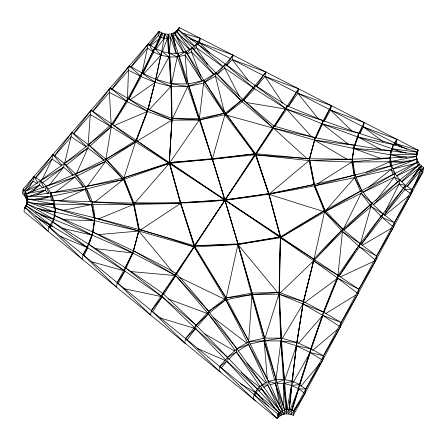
<?xml version="1.0" encoding="UTF-8"?>
<svg xmlns="http://www.w3.org/2000/svg" width="446" height="446" viewBox="0 0 446 446"><rect width="100%" height="100%" fill="white"/><g stroke="black" fill="none" stroke-linecap="round" stroke-linejoin="round"><path stroke-width="0.67" d="M52.723 222.621C59.781 205.249 50.632 184.677 33.824 176.688L24.274 190.609M155.821 49.383L164.189 38.239L161.853 33.01C146.684 64.14 131.236 95.266 111.818 124.021L111.288 126.781L88.531 144.76L64.335 163.498L25.288 191.373L24.463 195.688L23.142 189.087C26.732 192.142 28.544 197.087 27.54 201.726C26.715 205.221 23.844 207.752 24.034 211.566L277.105 418.499C279.347 415.806 282.708 414.156 286.181 413.832L286.995 409.567C281.8 352.429 277.501 295.074 280.45 237.679L280.595 236.915L268.949 193.692L255.58 153.703L225.408 112.983L203.872 80.352L174.369 32.502C169.636 35.267 163.359 34.66 159.105 31.259L23.142 189.087L22.3 193.492C25.533 196.14 27.513 200.41 26.883 204.602M265.192 337.477L279.352 292.42L280.595 236.915L268.838 194.278L255.58 153.703L212.391 158.637L169.441 162.567L123.72 177.831L85.56 186.618L50.905 192.778L27.557 196.368L26.754 200.583L26.632 193.609L46.111 186.227L105.501 161.536L105.953 159.177L136.075 140.25L147.972 109.136L155.738 79.282L161.675 51.307L154.517 48.062L148.423 43.658L130.879 67.045M127.472 98.588L128.481 70.234L129.323 65.83L141.889 72.921L170.907 86.474L187.721 86.569L199.245 119.991C231.558 215.474 257.559 312.914 284.576 409.98L283.767 414.245L268.525 381.319L249.052 341.508L226.094 297.917L194.467 245.774L180.585 203.437L169.274 163.426L171.771 120.169L171.426 83.759L168.203 34.286L170.729 37.943L176.242 53.799M172.184 35.764C173.628 32.184 177.603 30.936 179.236 27.501L418.041 150.157L416.737 154.249L416.458 159.177M148.022 109.515L155.738 79.282L171.426 83.759L172.089 118.497L169.274 163.426L133.649 204.43L98.17 219.07M92.673 111.389L110.223 88.001L127.974 98.521L147.972 109.136L172.089 118.497L169.274 163.426L280.595 236.915C324.688 208.84 371.345 185.235 418.025 161.837L416.993 159.021L416.636 156.468L390.434 157.923L309.758 160.543L351.799 162.049L354.247 175.652M248.717 341.09L252.035 293.067C227.399 205.968 200.717 119.467 171.526 33.779L170.729 37.943L169.307 53.163M416.274 161.887L416.185 163.242L392.842 168.984M26.821 204.669L26.877 203.805C77.448 225.185 128.348 246.159 176.12 273.409C215.351 316.052 248.143 363.936 280.763 411.675L281.638 415.031L282.452 410.755L267.795 385.16L268.525 381.319L248.5 344.407L249.052 341.508L225.743 299.768L194.244 246.922C139.832 227.806 83.58 215.005 27.54 201.726L27.033 203.242L27.557 196.368L50.186 196.535L51.792 200.31M88.146 144.677L90.282 114.577L91.123 110.173L358.913 289.276L358.071 293.68L341.201 322.547L340.365 326.957L323.495 355.824L322.653 360.229L305.783 389.102L304.941 393.506L294.126 411.006L290.892 414.401L286.181 413.832L289.32 409.584L296.356 345.711L303.425 301.552L313.956 259.226C345.388 223.558 382.763 194.021 419.53 164.139L423.7 167.545L422.858 171.95L293.284 415.41L290.892 414.401L291.717 410.064C305.538 364.638 319.375 319.096 338.213 275.444C363.345 237.055 392.497 201.575 421.47 166.074L420.645 170.4L415.248 183.802M288.506 106.538L297.8 93.236L331.417 105.663L323.177 120.643L315.233 137.675L309.44 158.754L314.597 184.41L324.9 210.228L313.655 260.81L302.973 303.927L296.975 342.478L291.533 385.428L289.32 409.584L288.506 413.877L291.717 410.064L298.664 388.806L299.456 384.647L310.115 352.524L310.834 348.755L322.793 315.372L323.422 312.072L337.694 278.17L338.213 275.444L313.655 260.81L280.45 237.679L237.908 244.497L194.244 246.922L138.834 231.039L94.87 217.904L91.614 204.58L92.116 201.971C86.072 181.433 69.476 166.91 52.923 154.517L35.373 177.904M338.023 274.825L342.701 229.099L324.9 210.228L314.318 185.882L314.597 184.41L355.1 174.955L416.993 159.021L416.347 162.4M390.066 158.269C390.49 151.45 392.575 144.655 396.973 139.336L363.356 126.904L364.198 122.499L330.575 110.073L324.136 121.262M288.947 409.729L291.533 385.428L299.456 384.647L305.783 389.102L298.664 388.806L291.533 385.428L284.336 383.577M390.378 165.577L389.709 161.725L391.181 150.843L354.386 145.245L314.748 140.222L273.521 128.203L225.074 114.728L199.245 119.991L171.771 120.169L147.531 111.444L127.361 101.738L109.381 92.406L110.223 88.001L127.361 101.738L113.078 123.999M50.169 227.984C53.102 221.991 54.858 215.078 55.382 208.315L53.397 204.09L54.1 200.399C111.004 202.306 168.148 206.074 224.935 200.182C268.581 195.27 311.659 186.64 354.598 177.592L355.1 174.955L352.34 159.222L354.386 145.245L358.785 133.259L364.198 122.499L359.599 133.41M54.261 215.736L54.668 212.062L27.54 201.726L27.217 203.421M199.384 118.764L203.872 80.352L216.003 72.977L225.336 64.252L233.08 55.153L189.907 38.869M292.013 381.458L296.356 345.711L280.802 340.995L265.465 340.828M275.873 380.087L281.348 338.135L279.023 294.131L280.45 237.679L324.9 210.228M88.843 244.609C94.435 231.179 96.448 216.048 92.116 201.971L133.649 204.43L180.585 203.437L193.899 245.807M390.3 157.371L391.181 150.843L416.737 154.249L416.374 156.836M175.088 275.288L132.93 253.033L92.222 235.159L53.854 219.41L48.893 226.797L82.22 259.143L83.062 254.738L88.431 244.04L92.824 232.015L94.87 217.904M352.29 158.659L354.386 145.245L315.233 137.675L273.521 128.203L194.467 245.774L194.244 246.922L176.443 274.463M92.757 231.53L94.351 220.642L55.382 208.315M352.318 158.687L354.386 145.245M296.908 342.227L302.973 303.927L279.023 294.131L251.739 294.611L226.094 297.917L208.834 311.308L196.184 325.184L185.569 338.553L184.728 342.963L185.809 343.431M105.819 159.64L111.288 126.781L91.123 110.173L73.177 134.09M286.962 409.69L291.533 385.428M25.461 208.204L25.957 205.6C72.224 233.843 118.647 261.953 162.779 293.49C203.789 331.055 241.559 371.919 279.252 412.756L279.943 415.984L280.763 411.675C284.721 409.121 289.933 408.882 294.126 411.006L293.284 415.41M26.392 206.375L26.877 203.805L53.314 219.097M27.033 203.242L27.836 199.033L54.1 200.399L91.614 204.58L133.649 204.43L139.163 229.316L133.583 250.591M32.714 191.418L39.61 184.973L40.402 180.831L63.622 167.239L64.335 163.498L87.912 148.022L88.531 144.76L111.818 124.021L135.746 141.951L169.274 163.426L255.368 154.807L309.44 158.754L352.34 159.222L354.375 175.757M47.778 193.335L45.364 190.141L46.111 186.227L74.883 177.062L75.491 173.879L105.953 159.177L135.746 141.951L147.531 111.444L147.972 109.136L171.771 120.169L187.721 86.569L188.218 83.987L203.872 80.352L225.074 114.728L254.967 154.271M38.278 199.986L50.186 196.535L50.905 192.778L85.03 189.383L123.397 179.521L169.274 163.426L199.245 119.991L199.529 118.524L225.408 112.983L242.657 99.352L255.279 85.392L265.861 71.99L232.243 59.563L227.165 65.177M54.473 155.732L72.023 132.345L88.531 144.76L105.953 159.177L123.72 177.831L123.397 179.521L85.56 186.618L85.03 189.383L90.298 201.542M54.602 215.507L92.222 235.159L88.431 244.04L87.717 247.759L84.054 255.346M127.361 101.738L127.974 98.521L147.531 111.444L114.583 125.387M128.894 98.945L141.181 76.623L141.889 72.921L155.147 82.404L170.907 86.474L171.721 118.145M123.81 178.266L136.075 140.25L169.274 163.426L123.72 177.831L133.649 204.43L138.578 229.707M183.267 33.333L200.304 38.317C195.928 47.951 185.229 51.039 177.346 56.971L168.95 56.965L160.939 55.17L154.517 48.062L153.731 52.171L142.753 73.568M150.146 45.085L158.263 35.663L159.105 31.259L160.649 36.098M155.487 48.603L161.034 37.308L161.853 33.01L155.124 48.887M155.738 79.282L148.039 109.51M161.591 51.786L164.992 34.024L167.406 38.456L168.638 53.264M143.378 74.237L160.939 55.17L161.675 51.307L169.653 53.269L177.346 56.971L186.684 83.608M161.034 37.308L164.189 38.239L164.992 34.024M162.232 51.831L167.406 38.456L168.203 34.286L168.822 53.08M37.208 208.249L94.351 220.642L138.834 231.039L133.393 250.613L125.454 267.706L124.824 271.034L118.073 283.873M201.759 80.208L185.848 51.452L178.043 53.325L169.653 53.269L168.95 56.965L170.69 83.196M175.206 45.481L173.566 36.7L174.369 32.502L183.791 52.338M125.9 268.631L132.93 253.033L139.163 229.316L133.928 202.969L123.72 177.831M175.613 35.273L176.426 31.019L216.003 72.977L242.189 101.811L272.997 127.762M177.33 32.853L177.987 29.397C213.389 56.386 250.501 81.027 285.602 108.406M178.679 30.439L179.236 27.501L178.406 29.988M254.973 154.249L225.408 112.983L199.245 119.991L188.218 83.987L171.426 83.759L170.907 86.474L148.931 109.95M314.196 185.207L309.44 158.754L255.58 153.703L212.268 159.294L199.529 118.524L172.089 118.497L171.771 120.169L137.251 141.042M185.848 51.452L185.14 55.17L187.365 82.175M214.136 74.594L192.154 47.945L191.412 51.836L200.722 76.21M223.117 66.644L196.987 43.491L196.201 47.616L193.804 49.729M198.013 44.901L199.462 42.727L200.304 38.317L197.84 43.898M152.493 311.977L162.154 296.763L162.779 293.49L298.636 88.826L265.019 76.4L256.718 86.279M140.507 229.935L180.585 203.437L180.714 202.763L169.441 162.567L212.268 159.294L225.408 112.983M163.448 294.745L175.702 275.606L176.12 273.409L194.244 246.922L255.58 153.703L255.368 154.807L268.838 194.278L280.272 237.01M273.091 127.801L242.657 99.352L216.003 72.977L215.401 76.132L224.271 111.511M285.485 108.456L254.638 88.748L225.336 64.252L224.628 67.982L216.784 74.906M212.268 159.294L212.391 158.637L238.03 243.873L226.027 298.469M248.534 80.787L232.243 59.563L233.08 55.153L226.39 65.311M194.244 246.922L226.094 297.917L225.743 299.768L208.834 311.308L208.343 313.873L196.184 325.184L195.532 328.613L186.885 340.092M309.563 158.871L315.233 137.675L273.928 126.062L242.657 99.352L242.189 101.811L225.074 114.728L203.348 83.084L189.026 86.279M279.893 237.305L224.935 200.182L225.018 199.741L268.949 193.692L314.597 184.41L268.838 194.278L268.949 193.692L224.935 200.182L180.714 202.763L133.928 202.969L133.649 204.43L123.397 179.521L94.792 202.077M243.432 100.506L254.638 88.748L255.279 85.392L287.263 105.97L323.177 120.643L358.785 133.259L417.205 152.153L416.436 155.983M282.686 103.188L265.019 76.4L265.861 71.99L256.511 85.955M220.636 371.936L218.897 370.905L219.739 366.495L227.566 357.38L236.932 348.727L249.052 341.508L264.651 338.068L281.348 338.135L296.975 342.478L310.834 348.755L323.495 355.824L310.115 352.524L296.356 345.711L284.738 380.271M92.824 232.015L132.93 253.033L117.231 282.675L150.558 315.021L151.4 310.617L162.779 293.49L175.702 275.606L208.343 313.873L236.932 348.727L236.308 352.017L227.566 357.38L226.841 361.188L221.545 367.666M255.881 400.87L253.066 398.841C256.835 378.437 284.158 375.114 299.456 384.647M253.066 398.841L219.739 366.495L226.841 361.188L257.409 389.118L256.617 393.288L254.839 396.065M228.642 359.437L236.308 352.017L262.281 384.708L261.523 388.689L259.07 390.991M309.44 158.754L309.089 160.566L314.056 184.616M246.292 102.491L286.65 109.198L323.177 120.643L322.525 124.06L315.785 138.065M280.038 406.819L275.461 383.348L276.185 379.563L264.132 340.811L264.651 338.068L251.739 294.611L237.908 244.497L194.467 245.774L139.163 229.316M283.745 407.393L283.678 383.409L284.409 379.585L280.802 340.995L296.975 342.478M352.34 159.222L351.799 162.049L317.53 183.841M274.647 126.575L286.65 109.198L322.525 124.06L358.785 133.259L358.066 137.045L354.838 145.636M343.721 228.447L361.188 193.23L361.712 190.492L355.1 174.955L314.318 185.882L324.376 211.32M339.512 275.556L359.515 246.805L360.128 243.583L342.701 229.099L324.588 211.861L268.838 194.278L309.089 160.566L255.368 154.807L273.928 126.062L273.521 128.203L307.567 159.177M326.734 209.414L354.598 177.592L361.712 190.492L371.819 203.359L360.413 243.706M348.56 144.426L322.525 124.06L358.066 137.045L393.394 144.638L391.727 151.211M393.143 174.408L391.047 169.424L391.761 165.706L390.434 157.923L352.446 161.982M361.583 244.14L382.272 217.481L382.975 213.785L361.188 193.23L324.588 211.861L280.45 237.679L313.956 259.226L303.464 301.936M280.506 292.704L313.655 260.81L337.694 278.17L358.913 289.276L375.783 260.403L376.625 255.998L393.495 227.131L394.331 222.721L411.201 193.854L412.55 190.503M375.839 200.622L394.309 177.179L395.022 173.427L391.761 165.706L355.836 177.196M385.338 211.387L399.142 183.969L399.884 180.072L395.022 173.427L391.047 169.424L355.925 177.296M384.324 214.944L404.834 189.595L405.62 185.469L399.884 180.072L394.309 177.179L362.994 192.354M416.252 156.819L417.205 152.153L392.597 148.808L358.066 137.045L381.012 149.639M416.151 159.016L416.636 156.468L389.709 161.725L352.491 162.043M418.041 150.157L417.2 154.561L416.374 156.496L418.041 150.157L396.132 143.74L395.072 145.262M411.201 193.854L412.043 189.45L422.858 171.95M414.752 174.458L418.716 168.404L419.53 164.139L418.025 161.837L396.946 175.473M155.871 78.948L161.675 51.307L168.95 56.965L156.68 79.578M171.621 83.196L178.043 53.325L186.757 83.246M142.034 72.815L148.423 43.658L152.85 50.755M64.531 163.582L72.023 132.345L85.638 145.786M309.44 159.255L315.233 137.675M391.61 150.737L393.394 144.638M292.058 410.565L298.664 388.806L303.899 392.725M299.913 384.848L310.115 352.524L321.611 359.587M347.239 159.361L314.748 140.222L353.767 148.501L354.169 147.28M354.771 145.452L358.785 133.259M311.174 349.43L322.793 315.372L302.973 303.927L282.508 338.14M107.018 160.56L135.746 141.951L147.972 109.136M381.213 158.603L353.767 148.501L354.196 147.353M324.036 312.272L337.694 278.17L357.586 293.312M414.351 186.038L415.025 184.36M177.04 31.75L177.987 29.397L194.177 45.592M290.028 410.119L298.664 388.806M315.684 138.043L323.177 120.643M76.333 173.834L87.912 148.022L103.996 160.376M394.297 145.128L396.973 139.336L396.132 143.74L401.918 147.386M142.514 73.763L154.517 48.062M42.381 179.186L52.082 158.921L52.923 154.517L61.838 165.12M324.047 120.911L331.417 105.663L330.575 110.073L351.816 130.918M172.435 37.196L173.566 36.7L174.141 35.563M175.284 33.294L176.426 31.019L189.539 49.233M128.816 98.856L141.889 72.921M359.827 133.666L363.356 126.904L406.969 149.31M294.126 411.006L423.7 167.545L420.645 170.4L407.092 186.852M293.223 382.439L310.115 352.524M27.869 189.851L32.982 181.093L33.824 176.688L37.681 182.213M288.361 106.287L298.636 88.826L297.8 93.236L318.399 118.926M112.961 123.955L127.974 98.521M274.552 126.536L287.263 105.97L286.65 109.198L312.016 137.206M338.815 276.442L360.128 243.583L342.266 231.379L324.588 211.861L361.712 190.492M413.431 176.477L414.423 174.96M193.642 48.497L196.987 43.491M293.234 410.922L298.92 402.459M302.934 396.488L304.941 393.506M149.561 45.18L159.105 31.259M283.767 414.245L286.995 409.567L283.678 383.409L277.518 383.365M407.053 186.456L421.47 166.074L401.935 181.745M361.472 244.051L382.975 213.785L394.331 222.721L382.272 217.481L371.223 206.487L361.188 193.23M384.218 214.81L405.62 185.469L412.043 189.45L404.834 189.595L399.142 183.969L373.759 204.435M87.076 186.601L105.501 161.536L122.544 178.662M111.779 89.217L129.323 65.83L140.691 76.171M196.184 325.184L162.154 296.763L151.4 310.617L184.728 342.963M49.422 185.051L63.622 167.239L73.005 175.423M243.276 100.439L255.279 85.392M217.392 73.757L225.336 64.252M300.844 386.208L319.598 363.869M321.343 361.79L322.653 360.229M24.435 191.011L32.982 181.093L37.403 183.68M35.529 178.138L52.082 158.921L61.699 165.851M54.629 155.966L71.182 136.749L86.234 146.896M73.729 133.794L90.282 114.577L111.288 126.781L135.746 141.951M92.829 111.623L109.381 92.406L111.115 123.654M111.929 89.451L128.481 70.234L140.122 76.088M131.029 67.279L147.581 48.062L153.731 52.171L160.939 55.17M197.244 326.645L208.343 313.873L235.109 350.383M298.558 343.186L322.793 315.372L341.201 322.547L323.422 312.072L303.425 301.552L279.352 292.42L252.035 293.067L226.094 297.917M342.701 229.099L313.655 260.81L342.266 231.379L359.515 246.805L374.88 259.65M186.545 53.726L192.154 47.945M415.928 167.339L419.53 164.139L401.406 181.767M343.743 229.98L371.819 203.359M373.609 204.285L399.884 180.072M90.51 145.664L111.288 126.781M225.074 114.728L242.657 99.352M343.715 230.136L371.223 206.487L382.975 213.785M312.64 350.394L337.845 329.087M384.898 215.334L408.569 196M209.793 312.696L225.743 299.768L247.591 342.623M150.274 45.91L159.423 38.601M204.363 82.276L216.003 72.977M368.652 187.275L391.047 169.424M66.32 165.104L87.912 148.022M56.135 191.847L74.883 177.062L83.001 186.919M416.553 162.957L418.025 161.837L417.222 166.063L396.488 176.12M304.573 302.739L337.694 278.17M42.281 183.005L63.622 167.239M27.998 193.185L39.61 184.973L42.487 187.56M130.137 99.804L155.147 82.404L141.181 76.623M237.83 351.063L248.5 344.407L266.307 382.027M325.508 313.705L355.356 295.347M362.882 192.237L395.022 173.427M362.347 245.166L391.794 228.112M204.552 82.387L215.401 76.132L241.214 100.874M36.578 195.075L45.364 190.141L26.632 193.609L25.818 197.862L25.288 191.373L39.61 184.973M263.614 387.513L267.795 385.16L279.419 410.253M187.231 54.061L191.412 51.836L213.963 74.672M76.723 176.131L105.501 161.536M340.627 276.804L375.783 260.403M60.249 200.906L85.03 189.383L51.931 196.173M366.305 172.307L389.709 161.725L410.85 160.906M48.647 188.691L74.883 177.062M270.348 384.558L275.461 383.348L284.409 379.585M392.781 168.733L416.993 159.021M30.707 195.933L45.364 190.141M188.262 86.362L203.872 80.352M236.932 348.727L248.5 344.407M52.94 226.15L51.585 225.838L48.893 226.797L48.051 231.206L24.876 207.161L24.976 208.271M179.298 56.519L185.14 55.17L201.525 80.291M249.799 344.106L264.132 340.811L274.591 380.076M284.253 383.281L292.286 381.469M63.404 210.295L91.614 204.58L93.799 217.431M227.042 299.511L251.739 294.611L279.352 292.42M33.45 199.429L50.186 196.535M168.07 38.35L170.729 37.943M265.281 340.632L281.348 338.135M257.409 389.118L261.523 388.689L280.763 411.675L277.947 414.094L277.105 418.499L253.908 394.437L256.617 393.288L279.252 412.756L278.421 417.11L277.947 414.094L24.876 207.161M98.884 234.568L138.834 231.039L173.098 272.461M40.731 204.982L53.397 204.09L91.614 204.58M225.018 199.741L180.714 202.763L194.467 245.774L238.03 243.873L280.595 236.915L237.908 244.497L277.724 292.565M249.052 341.508L264.132 340.811L267.226 378.336M416.737 154.249L390.423 154.807L353.767 148.501L352.725 147.682M63.979 219.716L94.351 220.642M33.623 203.454L53.397 204.09L54.033 208.076M172.089 118.497L199.245 119.991M391.036 161.803L404.271 162.561M353.767 148.501L391.181 150.843M164.189 38.239L167.406 38.456M262.281 384.708L267.795 385.16M130.249 271.519L175.022 275.544M94.675 248.567L132.93 253.033M40.96 210.155L54.668 212.062M406.813 157.204L390.423 154.807L402.521 157.616M171.426 83.759L187.721 86.569M27.836 199.033L53.397 204.09M123.581 288.607L161.502 296.623M296.356 345.711L310.834 348.755M62.423 228.324L92.222 235.159M399.142 183.969L405.62 185.469M92.049 261.886L124.166 270.85M268.525 381.319L275.461 383.348L284.576 409.98M160.198 317.937L195.532 328.613L196.697 329.282M303.425 301.552L279.023 294.131L280.673 337.644M406.183 153.201L392.597 148.808L400.926 152.281M41.088 215.201L53.219 219.198L35.329 211.861M168.315 299.043L207.111 313.415M302.973 303.927L323.422 312.072M60.255 236.296L87.109 247.502M197.684 348.571L225.219 360.485M178.829 277.117L225.119 299.467M185.62 35.619L230.454 58.643M232.243 59.563L263.229 75.48M265.019 76.4L362.163 126.296M39.343 219.493L50.365 225.202M359.515 246.805L376.625 255.998L360.128 243.583M204.268 333.625L234.557 351.013M133.393 250.613L175.133 275.277M158.263 35.663L160.482 36.979M240.366 383.644L256.617 393.288L259.21 395.814M35.713 216.299L50.409 225.13M51.585 225.838L87.215 247.452M124.25 270.677L87.717 247.759L83.062 254.738L116.389 287.085L117.231 282.675L124.824 271.034L161.196 296.105M322.793 315.372L340.365 326.957M404.834 189.595L410.671 193.497M224.935 200.182L169.441 162.567L180.585 203.437M254.638 88.748L224.628 67.982L239.262 96.169M422.306 171.559L418.716 168.404M222.732 66.621L196.201 47.616L207.719 64.726M181.516 36.895L193.48 45.631M52.372 221.707L87.176 247.357M88.431 244.04L124.3 270.65M363.356 126.904L383.025 141.644M213.701 317.942L246.894 343.186M50.56 225.029L25.957 205.6L26.002 206.593M125.454 267.706L161.106 295.932M227.906 362.035L226.841 361.188L268.732 406.523M241.247 372.611L259.923 387.418M382.272 217.481L393.495 227.131M227.566 357.38L195.532 328.613L162.154 296.763M218.897 370.905L185.569 338.553L195.532 328.613L225.877 360.184M261.796 398.334L262.661 399.176M88.531 144.76L104.052 160.097M199.462 42.727L209.988 53.286M176.516 36.221L189.154 49.467M237.919 353.717L236.308 352.017L260.358 387M246.8 363.066L266.178 383.46M175.702 275.606L208.834 311.308M105.953 159.177L122.527 178.5M188.156 47.694L189.377 49.25M64.335 163.498L73.127 174.799M265.141 393.433L261.523 388.689L274.418 407.795M394.309 177.179L397.932 182.269M173.566 36.7L183.211 52.093M75.491 173.879L83.441 186.802M40.402 180.831L43.875 187.348M354.598 177.592L360.401 191.351M46.111 186.227L48.965 193.441M85.56 186.618L90.605 201.586M251.739 294.611L263.597 338.832M275.461 383.348L282.842 410.811M171.526 33.779L176.477 53.492M50.905 192.778L52.645 200.694M283.678 383.409L285.847 409.774M280.802 340.995L283.439 379.875M170.818 85.164L170.907 86.474L170.857 85.147M390.434 157.923L390.863 165.973M169.653 53.269L170.779 83.157"/></g></svg>
